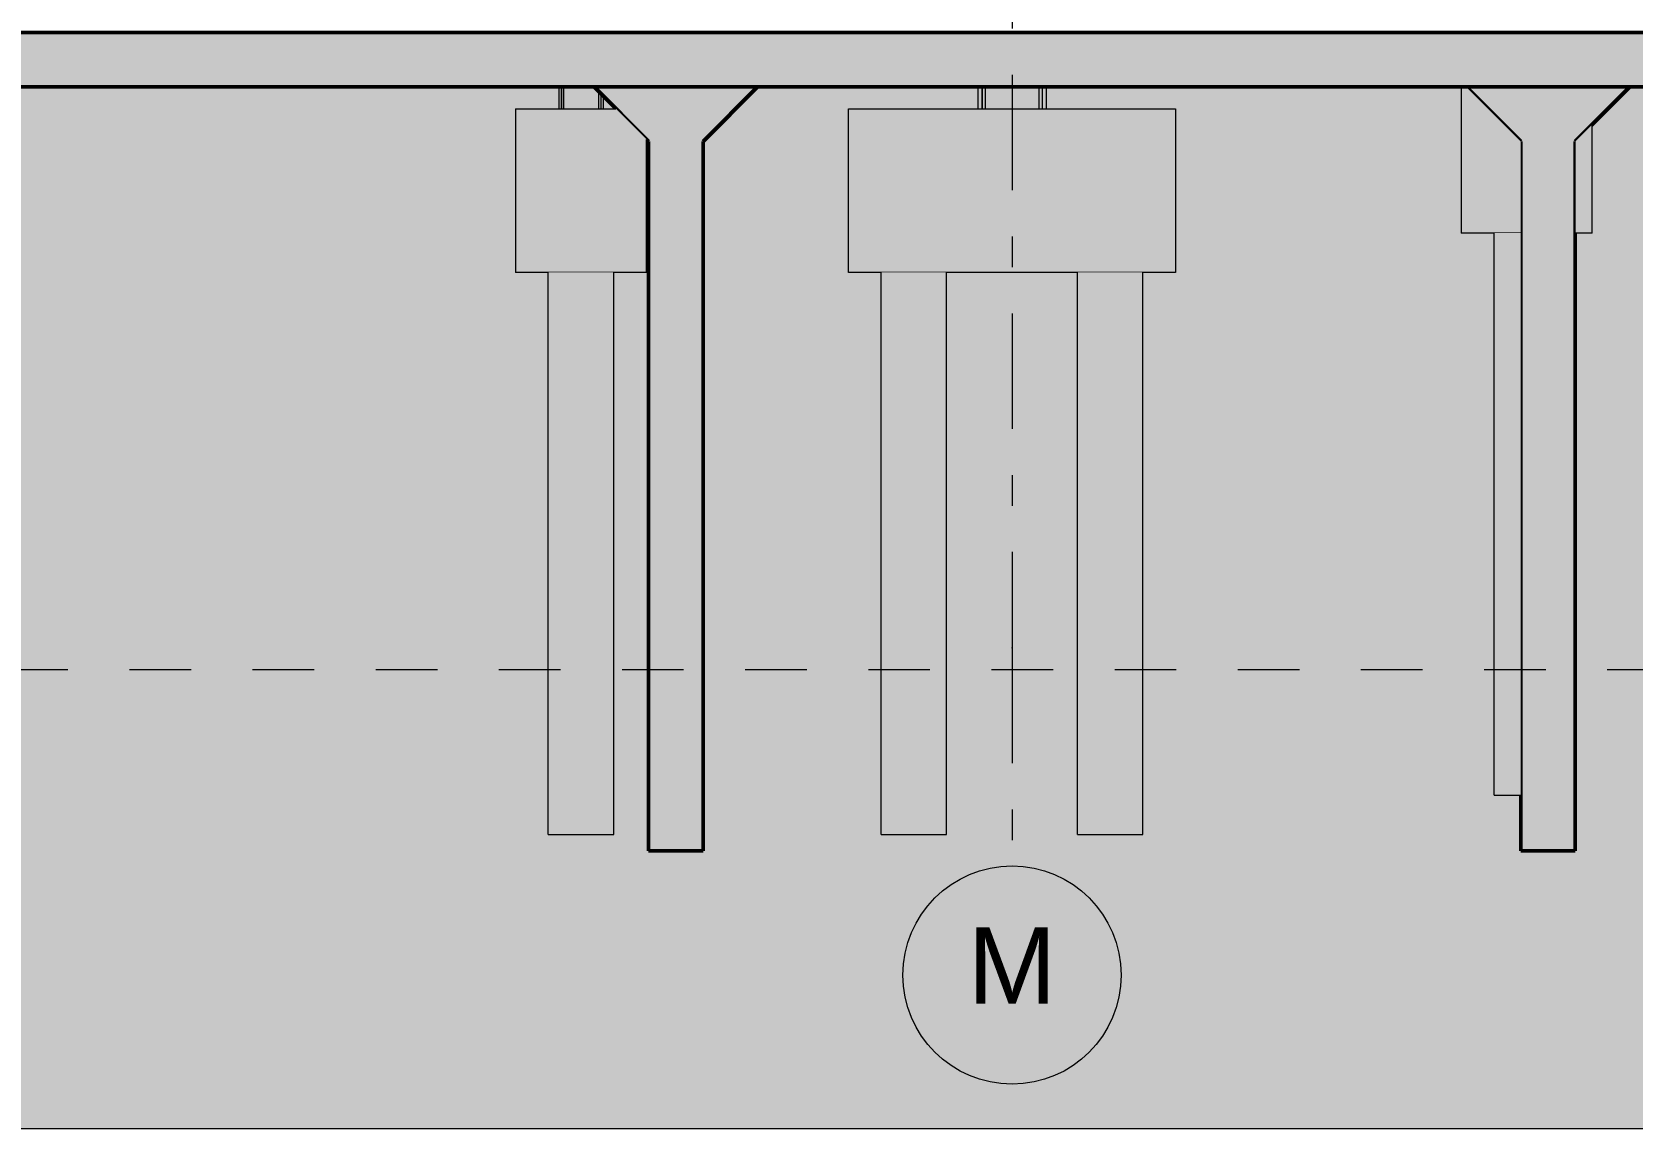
# Model space of a CAD drawing. Header units: millimetres. Extents: x -46169 to 228156, y -86316 to 18123.
# Drawn here: x 144172 to 151505, y -86316 to -81289 of the extents above; entities that cross this region are included whole.
import ezdxf
from ezdxf.enums import TextEntityAlignment as Align

# ---------------------------------------------------------------- set-up
doc = ezdxf.new("R2010")
doc.units = ezdxf.units.MM
doc.header["$MEASUREMENT"] = 0
for name, pattern in [('Dashed', [2822.222233, 1411.111116, -1411.111116]), ('Double Dashed', [1093.611073, 529.166651, -211.666656, 141.111112, -211.666656]), ('Wipeout_Contour', [1000, 0, -1000])]:
    doc.linetypes.add(name, pattern=pattern)
for name, color, linetype, lineweight, true_color in [('0_Pen_No__105', 7, 'Continuous', 15, 0xa6a6a6), ('A-230-M_FLOOR.IFC Import_Pen_No__109', 7, 'Continuous', 15, 0xa6a6a6), ('A-230-M_FLOOR.IFC Import_Pen_No__29', 7, 'Continuous', 50, 0x2a2a2a), ('New_A-15-MG_Structural_Grid_Phase_2_Pen_No__222', 7, 'Continuous', 13, 0x65af33), ('S-160-M_FOUND.IFC Import_Pen_No__104', 7, 'Continuous', 15, 0xa6a6a6), ('S-160-M_FOUND.IFC Import_Pen_No__24', 7, 'Continuous', 50, 0x2a2a2a)]:
    doc.layers.add(name, color=color, linetype=linetype, lineweight=lineweight, true_color=true_color)
for name, color, linetype in [('A-230-M_FLOOR.IFC Import', 7, 'Continuous'), ('New_A-15-MG_Structural_Grid_Phase_2', 7, 'Continuous'), ('New_A-20-M_Floor_Slab', 7, 'Continuous'), ('S-160-M_FOUND.IFC Import', 7, 'Continuous'), ('S-280-M_COLUMN.IFC Import', 7, 'Continuous')]:
    doc.layers.add(name, color=color, linetype=linetype)
for name, color, linetype, lineweight in [('A-230-M_FLOOR.IFC Import_Pen_No__89', 8, 'Continuous', 20), ('A-95-P_Drawing_Pen_No__1', 7, 'Continuous', 13), ('A-95-P_Drawing_Pen_No__84', 8, 'Continuous', 20), ('New_A-20-M_Floor_Slab_Pen_No__1', 7, 'Continuous', 13), ('S-160-M_FOUND.IFC Import_Pen_No__1', 7, 'Continuous', 13), ('S-160-M_FOUND.IFC Import_Pen_No__4', 7, 'Continuous', 20), ('S-280-M_COLUMN.IFC Import_Pen_No__88', 8, 'Continuous', 20)]:
    doc.layers.add(name, color=color, linetype=linetype, lineweight=lineweight)
doc.styles.add('GENERATED_STYLE_1', font='')
doc.styles.get('GENERATED_STYLE_1').set_extended_font_data('Swis721 BT')

# ---------------------------------------------------------------- blocks, each defined once
blk = doc.blocks.new('Section Elem_146_1', base_point=(104446.8, -81111))
at = {"color": 254, "linetype": 'Wipeout_Contour', "lineweight": 0, "ltscale": 680607.976528}
blk.add_wipeout([(138338.7, -81290.5), (160483.1, -81290.5), (160483.1, -81190.5), (138338.7, -81190.5)], dxfattribs=at).dxf.layer = 'New_A-20-M_Floor_Slab'
at = {"layer": 'New_A-20-M_Floor_Slab_Pen_No__1', "linetype": 'Continuous', "flags": 128}
blk.add_lwpolyline([(181470.3, -81290.5), (160483.1, -81290.5), (138338.7, -81290.5), (126599.8, -81290.5), (105107.6, -81290.5)], dxfattribs=at)
blk = doc.blocks.new('Section Elem_224_1', base_point=(104446.8, -81111))
at = {"color": 254, "linetype": 'Wipeout_Contour', "lineweight": 0, "ltscale": 678269.25961}
blk.add_wipeout([(148802.3, -81291), (148821, -81291), (148821, -81290.5), (148802.3, -81290.5)], dxfattribs=at).dxf.layer = 'S-280-M_COLUMN.IFC Import'
at = {"color": 254, "linetype": 'Wipeout_Contour', "lineweight": 0, "ltscale": 678845.861042}
blk.add_wipeout([(148821, -81541), (148802.3, -81541), (148802.3, -81641), (148821, -81641)], dxfattribs=at).dxf.layer = 'S-280-M_COLUMN.IFC Import'
at = {"color": 254, "linetype": 'Wipeout_Contour', "lineweight": 0, "ltscale": 678232.863356}
blk.add_wipeout([(148800.2, -81291), (148802.3, -81291), (148802.3, -81290.5), (148800.2, -81290.5)], dxfattribs=at).dxf.layer = 'S-280-M_COLUMN.IFC Import'
at = {"color": 254, "linetype": 'Wipeout_Contour', "lineweight": 0, "ltscale": 678809.495702}
blk.add_wipeout([(148802.3, -81541), (148800.2, -81541), (148800.2, -81641), (148802.3, -81641)], dxfattribs=at).dxf.layer = 'S-280-M_COLUMN.IFC Import'
at = {"color": 254, "linetype": 'Wipeout_Contour', "lineweight": 0, "ltscale": 678219.52424}
blk.add_wipeout([(148794.7, -81290.5), (148794.7, -81291), (148800.2, -81291), (148800.2, -81290.5)], dxfattribs=at).dxf.layer = 'S-280-M_COLUMN.IFC Import'
at = {"color": 254, "linetype": 'Wipeout_Contour', "lineweight": 0, "ltscale": 678796.167917}
blk.add_wipeout([(148794.7, -81541), (148794.7, -81641), (148800.2, -81641), (148800.2, -81541)], dxfattribs=at).dxf.layer = 'S-280-M_COLUMN.IFC Import'
at = {"color": 254, "linetype": 'Wipeout_Contour', "lineweight": 0, "ltscale": 678196.420204}
blk.add_wipeout([(148787.1, -81290.5), (148787.1, -81291), (148794.7, -81291), (148794.7, -81290.5)], dxfattribs=at).dxf.layer = 'S-280-M_COLUMN.IFC Import'
at = {"color": 254, "linetype": 'Wipeout_Contour', "lineweight": 0, "ltscale": 678773.083508}
blk.add_wipeout([(148794.7, -81541), (148787.1, -81541), (148787.1, -81641), (148794.7, -81641)], dxfattribs=at).dxf.layer = 'S-280-M_COLUMN.IFC Import'
at = {"color": 254, "linetype": 'Wipeout_Contour', "lineweight": 0, "ltscale": 677750.175084}
blk.add_wipeout([(148787.1, -81290.5), (148540.4, -81290.5), (148540.4, -81291), (148787.1, -81291)], dxfattribs=at).dxf.layer = 'S-280-M_COLUMN.IFC Import'
at = {"color": 254, "linetype": 'Wipeout_Contour', "lineweight": 0, "ltscale": 678327.217982}
blk.add_wipeout([(148540.4, -81641), (148787.1, -81641), (148787.1, -81541), (148540.4, -81541)], dxfattribs=at).dxf.layer = 'S-280-M_COLUMN.IFC Import'
at = {"layer": 'S-280-M_COLUMN.IFC Import_Pen_No__88', "linetype": 'Continuous'}
for p, q in [((148787.1, -81290.5), (148787.1, -81291)), ((148802.3, -81290.5), (148802.3, -81291)), ((148821, -81290.5), (148821, -81291)), ((148787.1, -81541), (148787.1, -81641)), ((148802.3, -81541), (148802.3, -81641)), ((148821, -81541), (148821, -81641))]:
    blk.add_line(p, q, dxfattribs=at)
at = {"color": 254, "linetype": 'Wipeout_Contour', "lineweight": 0, "ltscale": 677303.933935}
blk.add_wipeout([(148532.8, -81291), (148540.4, -81291), (148540.4, -81290.5), (148532.8, -81290.5)], dxfattribs=at).dxf.layer = 'S-280-M_COLUMN.IFC Import'
at = {"color": 254, "linetype": 'Wipeout_Contour', "lineweight": 0, "ltscale": 677881.356535}
blk.add_wipeout([(148532.8, -81541), (148532.8, -81641), (148540.4, -81641), (148540.4, -81541)], dxfattribs=at).dxf.layer = 'S-280-M_COLUMN.IFC Import'
at = {"color": 254, "linetype": 'Wipeout_Contour', "lineweight": 0, "ltscale": 677280.839417}
blk.add_wipeout([(148527.2, -81291), (148532.8, -81291), (148532.8, -81290.5), (148527.2, -81290.5)], dxfattribs=at).dxf.layer = 'S-280-M_COLUMN.IFC Import'
at = {"color": 254, "linetype": 'Wipeout_Contour', "lineweight": 0, "ltscale": 677858.28169}
blk.add_wipeout([(148527.2, -81541), (148527.2, -81641), (148532.8, -81641), (148532.8, -81541)], dxfattribs=at).dxf.layer = 'S-280-M_COLUMN.IFC Import'
at = {"color": 254, "linetype": 'Wipeout_Contour', "lineweight": 0, "ltscale": 677267.505858}
blk.add_wipeout([(148525.2, -81291), (148527.2, -81291), (148527.2, -81290.5), (148525.2, -81290.5)], dxfattribs=at).dxf.layer = 'S-280-M_COLUMN.IFC Import'
at = {"color": 254, "linetype": 'Wipeout_Contour', "lineweight": 0, "ltscale": 677844.959488}
blk.add_wipeout([(148525.2, -81541), (148525.2, -81641), (148527.2, -81641), (148527.2, -81541)], dxfattribs=at).dxf.layer = 'S-280-M_COLUMN.IFC Import'
at = {"color": 254, "linetype": 'Wipeout_Contour', "lineweight": 0, "ltscale": 677231.126089}
blk.add_wipeout([(148506.5, -81291), (148525.2, -81291), (148525.2, -81290.5), (148506.5, -81290.5)], dxfattribs=at).dxf.layer = 'S-280-M_COLUMN.IFC Import'
at = {"color": 254, "linetype": 'Wipeout_Contour', "lineweight": 0, "ltscale": 677808.610714}
blk.add_wipeout([(148506.5, -81541), (148506.5, -81641), (148525.2, -81641), (148525.2, -81541)], dxfattribs=at).dxf.layer = 'S-280-M_COLUMN.IFC Import'
at = {"layer": 'S-280-M_COLUMN.IFC Import_Pen_No__88', "linetype": 'Continuous'}
for p, q in [((148506.5, -81290.5), (148506.5, -81291)), ((148525.2, -81290.5), (148525.2, -81291)), ((148540.4, -81290.5), (148540.4, -81291)), ((148506.5, -81541), (148506.5, -81641)), ((148525.2, -81541), (148525.2, -81641)), ((148540.4, -81541), (148540.4, -81641))]:
    blk.add_line(p, q, dxfattribs=at)
blk = doc.blocks.new('Section Elem_229_1', base_point=(104446.8, -81111))
at = {"color": 254, "linetype": 'Wipeout_Contour', "lineweight": 0, "ltscale": 679149.530435}
blk.add_wipeout([(149413.7, -81641), (147913.7, -81641), (147913.7, -82391), (149413.7, -82391)], dxfattribs=at).dxf.layer = 'S-160-M_FOUND.IFC Import'
at = {"layer": 'S-160-M_FOUND.IFC Import_Pen_No__4', "linetype": 'Continuous'}
for p, q in [((147913.7, -81641), (149413.7, -81641)), ((147913.7, -82391), (147913.7, -81641)), ((149413.7, -81641), (149413.7, -82391)), ((149413.7, -82391), (147913.7, -82391))]:
    blk.add_line(p, q, dxfattribs=at)
blk = doc.blocks.new('Section Elem_264_1', base_point=(104446.8, -81111))
at = {"color": 254, "linetype": 'Wipeout_Contour', "lineweight": 0, "ltscale": 671783.409399}
blk.add_wipeout([(146779.1, -81641), (146790.1, -81641), (146790.1, -81583.1), (146779.1, -81572.1)], dxfattribs=at).dxf.layer = 'S-280-M_COLUMN.IFC Import'
at = {"color": 254, "linetype": 'Wipeout_Contour', "lineweight": 0, "ltscale": 671752.106649}
blk.add_wipeout([(146776.1, -81641), (146779.1, -81641), (146779.1, -81572.1), (146776.1, -81569.1)], dxfattribs=at).dxf.layer = 'S-280-M_COLUMN.IFC Import'
at = {"color": 254, "linetype": 'Wipeout_Contour', "lineweight": 0, "ltscale": 671729.346583}
blk.add_wipeout([(146768.9, -81641), (146776.1, -81641), (146776.1, -81569.1), (146768.9, -81561.9)], dxfattribs=at).dxf.layer = 'S-280-M_COLUMN.IFC Import'
at = {"color": 254, "linetype": 'Wipeout_Contour', "lineweight": 0, "ltscale": 839302.151688}
blk.add_wipeout([(146608.1, -81541), (146608.1, -81641), (146768.9, -81641), (146768.9, -81561.9), (146748, -81541)], dxfattribs=at).dxf.layer = 'S-280-M_COLUMN.IFC Import'
at = {"layer": 'S-280-M_COLUMN.IFC Import_Pen_No__88', "linetype": 'Continuous'}
for p, q in [((146768.9, -81561.9), (146768.9, -81641)), ((146779.1, -81572.1), (146779.1, -81641)), ((146790.1, -81583.1), (146790.1, -81641))]:
    blk.add_line(p, q, dxfattribs=at)
at = {"color": 254, "linetype": 'Wipeout_Contour', "lineweight": 0, "ltscale": 671118.164998}
blk.add_wipeout([(146600.9, -81641), (146608.1, -81641), (146608.1, -81541), (146600.9, -81541)], dxfattribs=at).dxf.layer = 'S-280-M_COLUMN.IFC Import'
at = {"color": 254, "linetype": 'Wipeout_Contour', "lineweight": 0, "ltscale": 671100.339749}
blk.add_wipeout([(146597.9, -81641), (146600.9, -81641), (146600.9, -81541), (146597.9, -81541)], dxfattribs=at).dxf.layer = 'S-280-M_COLUMN.IFC Import'
at = {"color": 254, "linetype": 'Wipeout_Contour', "lineweight": 0, "ltscale": 671075.895808}
blk.add_wipeout([(146586.9, -81641), (146597.9, -81641), (146597.9, -81541), (146586.9, -81541)], dxfattribs=at).dxf.layer = 'S-280-M_COLUMN.IFC Import'
at = {"layer": 'S-280-M_COLUMN.IFC Import_Pen_No__88', "linetype": 'Continuous'}
for p, q in [((146586.9, -81541), (146586.9, -81641)), ((146597.9, -81541), (146597.9, -81641)), ((146608.1, -81541), (146608.1, -81641))]:
    blk.add_line(p, q, dxfattribs=at)
blk = doc.blocks.new('Section Elem_274_1', base_point=(104446.8, -81111))
at = {"layer": 'S-160-M_FOUND.IFC Import_Pen_No__104', "linetype": 'Continuous', "lineweight": 0, "true_color": 0x535353}
for points in [[(147498, -81541), (146748, -81541), (146998, -81791), (147248, -81791)], [(146998, -81791), (146998, -85041), (147248, -85041), (147248, -81791)]]:
    blk.add_hatch(color=251, dxfattribs=at).paths.add_polyline_path(points)
at = {"layer": 'S-160-M_FOUND.IFC Import_Pen_No__24', "linetype": 'Continuous'}
for p, q in [((146748, -81541), (146998, -81791)), ((147498, -81541), (147248, -81791)), ((146998, -81791), (146998, -85041)), ((147248, -81791), (147248, -85041)), ((147248, -85041), (146998, -85041))]:
    blk.add_line(p, q, dxfattribs=at)
blk = doc.blocks.new('Section Elem_275_1', base_point=(104446.8, -81111))
at = {"layer": 'S-160-M_FOUND.IFC Import_Pen_No__104', "linetype": 'Continuous', "lineweight": 0, "true_color": 0x535353}
for points in [[(151495.5, -81541), (150745.5, -81541), (150995.5, -81791), (151245.5, -81791)], [(150995.5, -81791), (150995.5, -85041), (151245.5, -85041), (151245.5, -81791)]]:
    blk.add_hatch(color=251, dxfattribs=at).paths.add_polyline_path(points)
at = {"layer": 'S-160-M_FOUND.IFC Import_Pen_No__24', "linetype": 'Continuous'}
for p, q in [((150745.5, -81541), (150995.5, -81791)), ((151495.5, -81541), (151245.5, -81791)), ((150995.5, -81791), (150995.5, -85041)), ((151245.5, -81791), (151245.5, -85041)), ((151245.5, -85041), (150995.5, -85041))]:
    blk.add_line(p, q, dxfattribs=at)
blk = doc.blocks.new('Section Elem_285_1', base_point=(104446.8, -81111))
at = {"color": 254, "linetype": 'Wipeout_Contour', "lineweight": 0, "ltscale": 675909.889843}
blk.add_wipeout([(146998, -81791), (146997.9, -81790.8), (146997.9, -84861), (146998, -84861)], dxfattribs=at).dxf.layer = 'S-160-M_FOUND.IFC Import'
at = {"layer": 'S-160-M_FOUND.IFC Import_Pen_No__4', "linetype": 'Continuous'}
for p, q in [((146997.9, -84861), (146997.9, -81790.8)), ((146998, -84861), (146997.9, -84861))]:
    blk.add_line(p, q, dxfattribs=at)
blk = doc.blocks.new('Section Elem_287_1', base_point=(104446.8, -81111))
at = {"color": 254, "linetype": 'Wipeout_Contour', "lineweight": 0, "ltscale": 690744.35007}
blk.add_wipeout([(151245.5, -84861), (151247.9, -84861), (151247.9, -81788.6), (151245.5, -81791)], dxfattribs=at).dxf.layer = 'S-160-M_FOUND.IFC Import'
at = {"layer": 'S-160-M_FOUND.IFC Import_Pen_No__4', "linetype": 'Continuous'}
for q in [(151247.9, -81788.6), (151245.5, -84861)]:
    blk.add_line((151247.9, -84861), q, dxfattribs=at)
blk = doc.blocks.new('Section Elem_297_1', base_point=(104446.8, -81111))
at = {"color": 254, "linetype": 'Wipeout_Contour', "lineweight": 0, "ltscale": 858088.304615}
blk.add_wipeout([(150745.5, -81541), (150723, -81541), (150723, -82211), (150995.5, -82211), (150995.5, -81791)], dxfattribs=at).dxf.layer = 'S-160-M_FOUND.IFC Import'
at = {"color": 254, "linetype": 'Wipeout_Contour', "lineweight": 0, "ltscale": 688281.538261}
blk.add_wipeout([(151247.9, -81788.6), (151247.9, -82211), (151323, -82211), (151323, -81713.4)], dxfattribs=at).dxf.layer = 'S-160-M_FOUND.IFC Import'
at = {"layer": 'S-160-M_FOUND.IFC Import_Pen_No__4', "linetype": 'Continuous'}
for p, q in [((150723, -81541), (150723, -82211)), ((151323, -82211), (151323, -81713.4)), ((150995.5, -82211), (150723, -82211)), ((151323, -82211), (151247.9, -82211))]:
    blk.add_line(p, q, dxfattribs=at)
blk = doc.blocks.new('Section Elem_298_1', base_point=(104446.8, -81111))
at = {"color": 254, "linetype": 'Wipeout_Contour', "lineweight": 0, "ltscale": 689978.682342}
blk.add_wipeout([(150873, -82211), (150873, -84786), (150995.5, -84786), (150995.5, -82211)], dxfattribs=at).dxf.layer = 'S-160-M_FOUND.IFC Import'
at = {"layer": 'S-160-M_FOUND.IFC Import_Pen_No__1', "linetype": 'Continuous'}
for q in [(150873, -82211), (150995.5, -84786)]:
    blk.add_line((150873, -84786), q, dxfattribs=at)
blk = doc.blocks.new('Section Elem_300_1', base_point=(104446.8, -81111))
at = {"color": 254, "linetype": 'Wipeout_Contour', "lineweight": 0, "ltscale": 840325.813032}
blk.add_wipeout([(146388.5, -81641), (146388.5, -82391), (146988.5, -82391), (146988.5, -81781.5), (146848, -81641)], dxfattribs=at).dxf.layer = 'S-160-M_FOUND.IFC Import'
at = {"layer": 'S-160-M_FOUND.IFC Import_Pen_No__4', "linetype": 'Continuous'}
for p, q in [((146388.5, -81641), (146848, -81641)), ((146388.5, -81641), (146388.5, -82391)), ((146988.5, -82391), (146988.5, -81781.5)), ((146988.5, -82391), (146388.5, -82391))]:
    blk.add_line(p, q, dxfattribs=at)
blk = doc.blocks.new('Section Elem_301_1', base_point=(104446.8, -81111))
at = {"color": 254, "linetype": 'Wipeout_Contour', "lineweight": 0, "ltscale": 675524.894923}
blk.add_wipeout([(146538.5, -82391), (146538.5, -84966), (146838.5, -84966), (146838.5, -82391)], dxfattribs=at).dxf.layer = 'S-160-M_FOUND.IFC Import'
at = {"layer": 'S-160-M_FOUND.IFC Import_Pen_No__1', "linetype": 'Continuous'}
for p, q in [((146538.5, -84966), (146538.5, -82391)), ((146838.5, -84966), (146838.5, -82391)), ((146538.5, -84966), (146838.5, -84966))]:
    blk.add_line(p, q, dxfattribs=at)
blk = doc.blocks.new('Section Elem_311_1', base_point=(104446.8, -81111))
at = {"color": 254, "linetype": 'Wipeout_Contour', "lineweight": 0, "ltscale": 680830.681251}
blk.add_wipeout([(148063.7, -82391), (148063.7, -84966), (148363.7, -84966), (148363.7, -82391)], dxfattribs=at).dxf.layer = 'S-160-M_FOUND.IFC Import'
at = {"layer": 'S-160-M_FOUND.IFC Import_Pen_No__1', "linetype": 'Continuous'}
for p, q in [((148063.7, -84966), (148063.7, -82391)), ((148363.7, -84966), (148363.7, -82391)), ((148063.7, -84966), (148363.7, -84966))]:
    blk.add_line(p, q, dxfattribs=at)
blk = doc.blocks.new('Section Elem_312_1', base_point=(104446.8, -81111))
at = {"color": 254, "linetype": 'Wipeout_Contour', "lineweight": 0, "ltscale": 683967.827581}
blk.add_wipeout([(148963.7, -82391), (148963.7, -84966), (149263.7, -84966), (149263.7, -82391)], dxfattribs=at).dxf.layer = 'S-160-M_FOUND.IFC Import'
at = {"layer": 'S-160-M_FOUND.IFC Import_Pen_No__1', "linetype": 'Continuous'}
for p, q in [((148963.7, -84966), (148963.7, -82391)), ((149263.7, -84966), (149263.7, -82391)), ((148963.7, -84966), (149263.7, -84966))]:
    blk.add_line(p, q, dxfattribs=at)
blk = doc.blocks.new('Section Elem_368_1', base_point=(104446.8, -81111))
at = {"color": 254, "linetype": 'Wipeout_Contour', "lineweight": 0, "ltscale": 680944.64817}
blk.add_wipeout([(138338.7, -81541), (160483.1, -81541), (160483.1, -81291), (138338.7, -81291)], dxfattribs=at).dxf.layer = 'A-230-M_FLOOR.IFC Import'
at = {"layer": 'A-230-M_FLOOR.IFC Import_Pen_No__109', "linetype": 'Continuous'}
h = blk.add_hatch(dxfattribs=at)
h.set_pattern_fill('Lightweight_Concrete_0001', color=256, style=0, pattern_type=2)
h.set_pattern_definition([(0, (104446.8, -81110.96), (0, 779.423), [48.75, -401.25]), (0, (104671.8, -80721.25), (0, 779.423), [48.75, -401.25]), (60, (104446.8, -81110.96), (-675, 389.711), [48.75, -401.25]), (60, (104896.8, -81110.96), (-675, 389.711), [48.75, -401.25]), (120, (104495.5, -81110.96), (675, 389.711), [48.75, -401.25]), (120, (104945.5, -81110.96), (675, 389.711), [48.75, -401.25]), (0, (104446.78, -81035.96), (0, 150), [0, -150, 0, -225]), (45, (104521.78, -81035.96), (-106.066, 106.066), [0, -112.5, 0, -187.5])])
h.paths.add_polyline_path([(138338.7, -81541), (160483.1, -81541), (160483.1, -81291), (138338.7, -81291)])
at = {"layer": 'A-230-M_FLOOR.IFC Import_Pen_No__29', "linetype": 'Continuous'}
for p, q in [((146748, -81541), (143497.9, -81541)), ((147498, -81541), (146748, -81541)), ((150745.5, -81541), (147498, -81541)), ((151495.5, -81541), (150745.5, -81541)), ((154044.1, -81541), (151495.5, -81541))]:
    blk.add_line(p, q, dxfattribs=at)
at = {"layer": 'A-230-M_FLOOR.IFC Import_Pen_No__29', "linetype": 'Continuous', "flags": 128}
blk.add_lwpolyline([(181397.8, -81291), (160483.1, -81291), (138338.7, -81291), (126599.8, -81291), (105107.6, -81291)], dxfattribs=at)
blk = doc.blocks.new('Section Elem_380_1', base_point=(104446.8, -81111))
at = {"color": 254, "linetype": 'Wipeout_Contour', "lineweight": 0, "ltscale": 677110.604338}
blk.add_wipeout([(148456.5, -81291), (148506.5, -81291), (148506.5, -81290.5), (148456.5, -81290.5)], dxfattribs=at).dxf.layer = 'A-230-M_FLOOR.IFC Import'
at = {"color": 254, "linetype": 'Wipeout_Contour', "lineweight": 0, "ltscale": 689136.069922}
blk.add_wipeout([(148871, -81291), (154915.6, -81291), (154915.6, -81290.5), (148871, -81290.5)], dxfattribs=at).dxf.layer = 'A-230-M_FLOOR.IFC Import'
at = {"color": 254, "linetype": 'Wipeout_Contour', "lineweight": 0, "ltscale": 660543.219033}
blk.add_wipeout([(138988.5, -81291), (148456.5, -81291), (148456.5, -81290.5), (138989.4, -81290.5)], dxfattribs=at).dxf.layer = 'A-230-M_FLOOR.IFC Import'
at = {"color": 254, "linetype": 'Wipeout_Contour', "lineweight": 0, "ltscale": 678389.845896}
blk.add_wipeout([(148871, -81290.5), (148821, -81290.5), (148821, -81291), (148871, -81291)], dxfattribs=at).dxf.layer = 'A-230-M_FLOOR.IFC Import'
at = {"layer": 'A-230-M_FLOOR.IFC Import_Pen_No__89', "linetype": 'Continuous'}
for p, q in [((148456.5, -81291), (148456.5, -81290.5)), ((148871, -81291), (148871, -81290.5))]:
    blk.add_line(p, q, dxfattribs=at)
blk = doc.blocks.new('Standard grid marker[7]_1', base_point=(148663.8, -59706.3))
at = {"layer": 'New_A-15-MG_Structural_Grid_Phase_2_Pen_No__222', "linetype": 'Double Dashed'}
for p, q in [((148663.8, -60706.3), (148663.8, -84111)), ((148663.8, -84111), (148663.8, -85111))]:
    blk.add_line(p, q, dxfattribs=at)
at = {"layer": 'New_A-15-MG_Structural_Grid_Phase_2_Pen_No__222', "linetype": 'Continuous'}
blk.add_circle((148663.8, -85611), 500, dxfattribs=at)
at = {"layer": 'New_A-15-MG_Structural_Grid_Phase_2_Pen_No__222', "linetype": 'Double Dashed'}
blk.add_point((148663.8, -84111), dxfattribs=at)
blk.add_point((148663.8, -84111), dxfattribs=at)
at = {"layer": 'New_A-15-MG_Structural_Grid_Phase_2_Pen_No__222', "style": 'GENERATED_STYLE_1'}
for tag, p in [('AC_MarkerText_1_0', (148663.8, -59162.9)), ('AC_MarkerText_1_1', (148663.8, -85567.6))]:
    blk.add_attdef(tag, text='', height=350, rotation=360, dxfattribs=at).set_placement(p, align=Align.MIDDLE_CENTER)
blk = doc.blocks.new('A03 Atrium Longitudinal Section_STORY_MARKER', base_point=(104446.8, -81111))
at = {"layer": '0_Pen_No__105', "linetype": 'Dashed', "ltscale": 0.2}
blk.add_line((105107.6, -84211), (184115, -84211), dxfattribs=at)

msp = doc.modelspace()

# ---------------------------------------------------------------- block references
at = {"layer": 'New_A-20-M_Floor_Slab'}
msp.add_blockref('Section Elem_146_1', (104446.8, -81111), dxfattribs=at)
at = {"layer": 'S-160-M_FOUND.IFC Import'}
msp.add_blockref('Section Elem_275_1', (104446.8, -81111), dxfattribs=at)
at = {"layer": 'S-280-M_COLUMN.IFC Import'}
msp.add_blockref('Section Elem_264_1', (104446.8, -81111), dxfattribs=at)

# ---------------------------------------------------------------- next in the draw order: block references
at = {"layer": 'S-160-M_FOUND.IFC Import'}
for name in ['Section Elem_274_1', 'Section Elem_287_1']:
    msp.add_blockref(name, (104446.8, -81111), dxfattribs=at)
at = {"layer": 'S-280-M_COLUMN.IFC Import'}
msp.add_blockref('Section Elem_224_1', (104446.8, -81111), dxfattribs=at)

# ---------------------------------------------------------------- next in the draw order: block references
at = {"layer": 'S-160-M_FOUND.IFC Import'}
for name in ['Section Elem_297_1', 'Section Elem_229_1', 'Section Elem_285_1']:
    msp.add_blockref(name, (104446.8, -81111), dxfattribs=at)

# ---------------------------------------------------------------- next in the draw order: block references
at = {"layer": 'A-230-M_FLOOR.IFC Import'}
msp.add_blockref('Section Elem_368_1', (104446.8, -81111), dxfattribs=at)
at = {"layer": 'S-160-M_FOUND.IFC Import'}
for name in ['Section Elem_300_1', 'Section Elem_298_1', 'Section Elem_311_1', 'Section Elem_312_1']:
    msp.add_blockref(name, (104446.8, -81111), dxfattribs=at)

# ---------------------------------------------------------------- next in the draw order: block references
at = {"layer": 'A-230-M_FLOOR.IFC Import'}
msp.add_blockref('Section Elem_380_1', (104446.8, -81111), dxfattribs=at)
at = {"layer": 'S-160-M_FOUND.IFC Import'}
msp.add_blockref('Section Elem_301_1', (104446.8, -81111), dxfattribs=at)

# ---------------------------------------------------------------- next in the draw order: hatches: boundary and pattern name
at = {"layer": 'A-95-P_Drawing_Pen_No__84', "linetype": 'Continuous'}
msp.add_hatch(color=256, dxfattribs=at).paths.add_polyline_path([(102971.5, -81111.1), (105107.6, -81110.9), (105107.6, -81541), (181028.1, -81541), (181028.1, -82041), (181759.5, -82041), (181759.5, -81111), (183691.7, -81111), (183691.7, -86316.2), (102971.5, -86316.2)])

# ---------------------------------------------------------------- next in the draw order: linework, layer by layer
at = {"layer": 'A-95-P_Drawing_Pen_No__1', "linetype": 'Continuous', "flags": 128}
msp.add_lwpolyline([(102971.5, -81111.1), (105107.6, -81110.9), (105107.6, -81541), (181028.1, -81541), (181028.1, -82041), (181759.5, -82041), (181759.5, -81111), (183691.7, -81111), (183691.7, -86316.2), (102971.5, -86316.2)], close=True, dxfattribs=at)

# ---------------------------------------------------------------- next in the draw order: block references
at = {"layer": 'New_A-15-MG_Structural_Grid_Phase_2', "color": 8, "linetype": 'Continuous', "lineweight": 15}
ref = msp.add_blockref('Standard grid marker[7]_1', (148663.8, -59706.3), dxfattribs=at)
ref.add_attrib('AC_MarkerText_1_1', 'M', dxfattribs={"layer": 'New_A-15-MG_Structural_Grid_Phase_2_Pen_No__222', "color": 85, "true_color": 0x65af33, "height": 350, "rotation": 360, "style": 'GENERATED_STYLE_1'}).set_placement((148663.8, -85567.6), align=Align.MIDDLE_CENTER)

# ---------------------------------------------------------------- next in the draw order: block references
at = {"linetype": 'Continuous', "lineweight": 0}
msp.add_blockref('A03 Atrium Longitudinal Section_STORY_MARKER', (104446.8, -81111), dxfattribs=at)

doc.saveas('drawing.dxf')
